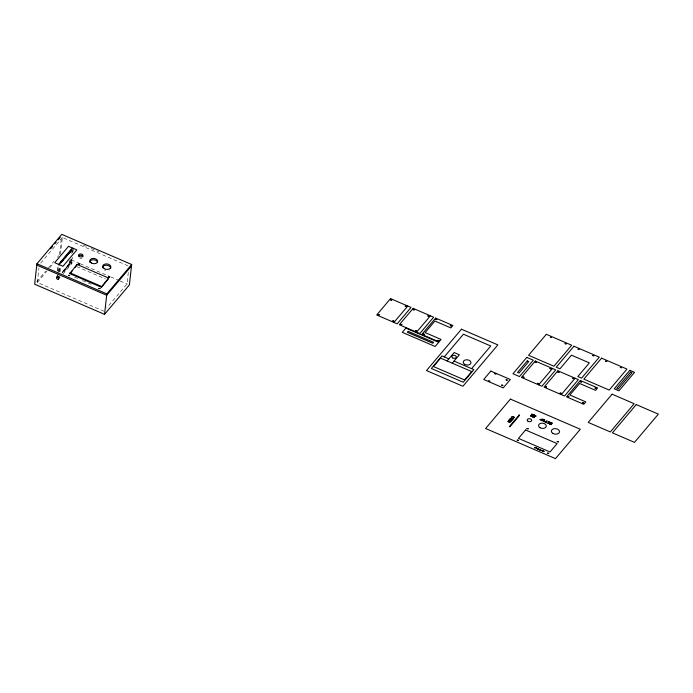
<?xml version="1.0" encoding="UTF-8"?>
<svg xmlns="http://www.w3.org/2000/svg" width="693" height="693" viewBox="0 0 693 693"><rect width="100%" height="100%" fill="white"/><g stroke="black" fill="none" stroke-linecap="round" stroke-linejoin="round"><path stroke-width="0.52" stroke-dasharray="3.46 2.6" d="M69.257 262.855L69.75 261.937L71.535 262.708L71.405 263.418L69.309 262.959L69.785 261.971M103.95 311.226L37.318 282.484L38.955 267.888M60.144 277.391L58.065 279.842L56.28 279.071L56.627 275.979M57.198 270.816L57.9 264.622M59.485 254.807L61.27 238.903M57.389 275.225L56.93 279.348L59.693 276.074M57.857 271.093L58.429 265.93M58.108 273.371L57.415 279.565L59.494 277.105M58.221 272.34L59.035 265.107M60.499 254.158L62.37 237.474L128.023 265.8M58.065 279.842L58.411 276.75M58.992 271.587L59.572 266.424M59.546 271.734L60.126 266.597M60.04 271.951L60.612 266.805M70.461 259.606L70.114 262.699L61.816 272.522L68.85 264.302L69.196 261.218M62.361 272.756L69.335 264.509L69.794 260.403M71.232 258.853L70.686 263.253L70.885 262.43L62.465 272.799M71.803 253.69L72.271 249.558M71.717 259.061L71.249 263.193L62.95 273.016M72.41 252.867L72.644 250.805M62.907 274.116L71.899 263.47L72.6 257.276M73.293 251.083L73.527 249.021M128.3 272.479L127.018 283.948L106.748 307.926M72.782 251.143L72.739 250.537M40.705 263.106L62.37 237.474M36.72 281.748L45.686 271.136M48.449 267.87L53.967 261.339M57.415 257.259L58.801 255.63M37.318 282.484L47.098 270.911M49.896 267.602L53.387 263.47M56.28 279.071L58.351 276.62M59.113 277.399C56.116 274.428 56.497 279.799 58.992 278.11C59.615 276.931 58.411 277.676 58.68 278.421M71.535 262.708L71.145 263.73M56.887 277.65L57.328 276.628M83.281 245.062L86.235 246.336M91.164 248.458L99.038 251.862M71.821 251.178L72.47 251.464M71.162 259.849L79.175 263.305M80.163 263.73L109.693 276.464M110.672 276.888L119.179 280.561M120.158 280.986L127.408 284.113M70.114 262.699L71.899 263.47M76.784 266.606L105.353 278.933M68.85 264.302L69.335 264.509M74.61 277.122L77.564 278.404M82.493 280.526L91.363 284.355M81.783 258.168A2.226 1.507 6.4 0 1 79.738 258.134M109.321 270.261A4.089 2.755 6.4 0 1 109.044 270.4M105.674 270.651A4.089 2.755 6.4 0 1 104.678 270.331M57.493 277.737L57.978 276.914L57.493 277.737M57.978 277.945L58.463 277.122L57.978 277.945M69.915 263.045L70.4 262.214L69.915 263.045"/><path stroke-width="1.04" d="M36.946 263.747L34.65 284.199L104.539 314.345L129.374 284.962L131.67 264.509L61.781 234.364L36.946 263.747L106.835 293.893L104.539 314.345M70.34 251.654L70.495 250.294L70.981 250.502L70.833 251.862L70.34 251.654L61.279 262.378M69.837 273.64L77.027 264.423L108.558 278.023L108.463 278.846L101.369 287.24L69.837 273.64L72.418 270.582M76.932 265.237L77.027 264.423M101.369 287.24L108.558 278.023M532.657 415.384L532.657 415.956L533.272 415.644L532.111 415.142M532.726 415.618L532.761 415.428M532.155 416.138L531.852 416.502L532.822 416.649M50.589 248.787L52.659 246.336M54.73 243.884L56.107 242.255M58.177 239.804L60.248 237.352M60.62 262.448L71.007 250.164M61.114 262.656L63.184 260.196M65.263 257.744L66.649 256.107M68.72 253.647L70.799 251.195M75 267.533L76.291 266.008M106.835 293.893L131.67 264.509M131.523 265.869L106.679 295.253L36.79 265.107M393.927 322.418L407.77 306.046M416.554 332.172L430.388 315.8M444.274 356.878L463.435 334.208L490.739 345.989L471.578 368.659M447.054 360.94L454.149 352.546L459.346 354.79L452.252 363.184M538.652 384.84L552.494 368.468M531.522 415.393L531.687 415.202M531.8 415.514L532.207 415.757M532.337 416.796L532.778 416.406M533.376 416.198L533.48 415.956M533.229 416.606L532.874 417.021L532.527 416.302L531.713 416.528L532.198 416.38M533.662 416.32L534.416 416.138L533.957 415.939M534.649 416.744C535.317 416.77 533.697 416.328 534.814 416.545M561.269 394.603L575.112 378.231M536.373 448.007L536.053 448.38M537.092 448.761L537.846 448.579L537.387 448.38L537.43 448.908M535.654 416.172L536.027 415.852L535.672 416.276L535.498 415.627L535.143 416.043L535.628 415.904M539.812 449.514L540.142 449.809L539.578 449.809M531.592 415.228L531.462 415.367M448.83 358.844L441.995 355.899L431.358 368.494L463.21 382.233L473.856 369.638L454.028 361.088M533.324 414.752L533.108 415.168C531.47 415.02 532.666 413.799 532.579 414.942M539.752 449.402L538.92 449.618L540.263 449.688L539.613 449.922M542.402 450.545L542.151 451.004M70.348 250.944L70.833 251.152M60.741 261.833L61.227 262.049M69.932 272.817L101.455 286.417M78.586 256.081A2.226 1.507 6.4 0 1 80.96 255.336A2.226 1.507 6.4 0 1 82.831 256.774M89.743 262.24A3.898 2.633 6.4 0 1 93.364 259.762A3.898 2.633 6.4 0 1 97.496 262.361M102.555 267.844A4.089 2.755 6.4 0 1 106.713 265.263A4.089 2.755 6.4 0 1 110.698 268.442M508.03 421.396L509.58 422.496L510.958 421.578L508.61 420.564L508.03 421.396M533.627 416.874L532.995 417.073L533.627 416.891M534.598 447.704L535.282 447.548L534.598 447.704M531.297 416.198L531.877 416.138L531.297 416.198M534.719 415.722L535.308 415.653L534.736 415.679M538.478 449.281L539.059 449.211L538.487 449.246M542.983 420.651C544.88 422.747 544.958 417.888 542.983 420.651M543.286 451.082L542.654 451.212L543.286 451.082M544.031 451.36L543.286 451.481L544.031 451.36M514.258 417.455L513.27 418.234C515.003 417.576 512.586 416.069 511.85 417.125C510.334 417.584 513.92 415.298 514.258 417.455M68.529 275.416L69.776 275.58L68.564 275.303M78.292 263.86L79.539 264.033L78.292 263.86M98.761 288.453L100.017 288.617L98.761 288.453M108.515 276.905L109.771 277.07L108.532 276.853M517.177 440.159L518.433 440.324L517.177 440.159M526.94 428.612L528.187 428.776L526.94 428.612M547.409 453.196L548.665 453.361L547.409 453.196M557.172 441.649L558.419 441.822L557.172 441.649M510.628 420.253C511.105 421.665 512.222 419.274 510.628 420.253M537.751 448.96L538.513 448.865L537.777 448.908M378.17 314.587L379.253 314.83L378.17 314.587M390.592 299.887L391.675 300.13L390.592 299.887M392.801 320.894L393.884 321.136L392.801 320.894M400.788 324.341L401.871 324.584L400.788 324.341M405.223 306.202L406.297 306.445L405.223 306.202M413.21 309.65L414.293 309.892L413.21 309.65M415.419 330.648L416.502 330.89L415.419 330.648M423.276 334.043L424.359 334.286L423.276 334.043M427.841 315.956L428.915 316.199L427.841 315.956M435.698 319.343L436.772 319.594L435.698 319.343M437.907 340.35L438.981 340.592L437.907 340.35M450.32 325.658L451.403 325.901L450.32 325.658M488.626 380.994L489.778 381.254L488.626 380.994M494.837 373.648L495.989 373.908L494.837 373.648M501.689 385.117L502.841 385.377L501.689 385.117M506.124 379.868L507.276 380.128L506.124 379.868M522.894 377.009L523.977 377.252L522.894 377.009M535.317 362.318L536.391 362.56L535.317 362.318M537.525 383.324L538.6 383.567L537.525 383.324M550.441 337.335L551.524 337.578L550.441 337.335M545.512 386.772L546.595 387.015L545.512 386.772M549.939 368.624L551.022 368.867L549.991 368.537M557.934 372.072L559.017 372.314L557.934 372.072M565.072 343.641L566.146 343.893L565.072 343.641M560.143 393.078L561.217 393.321L560.143 393.078M568 396.465L569.074 396.708L568.052 396.379M572.565 378.387L573.639 378.629L572.617 378.3M578.075 349.255L579.149 349.497L578.127 349.168M580.413 381.774L581.496 382.016L580.413 381.774M582.622 402.78L583.705 403.023L582.622 402.78M592.697 355.561L593.78 355.804L592.697 355.561M595.044 388.08L596.127 388.331L595.044 388.08M605.699 361.174L606.782 361.417L605.699 361.174M620.33 367.481L621.413 367.723L620.33 367.481M542.593 420.417C544.802 423.943 545.971 417.238 542.593 420.417M540.098 419.534L541.588 420.599L542.931 419.022L540.098 419.534M540.462 449.705C540.116 450.779 541.605 449.852 540.462 449.705M537.872 448.977L538.374 448.873L537.872 448.977M508.402 421.344C509.615 423.709 511.694 420.227 508.402 421.344M534.701 447.721L535.152 447.401L534.701 447.721M531.765 414.163L532.224 414.232L531.8 414.137M533.965 417.073L534.433 417.143L533.965 417.073M548.336 421.907C550.926 424.393 545.2 422.877 548.769 423.085C545.963 420.486 552.408 422.531 548.336 421.907M541.779 450.424L542.238 450.493L541.779 450.424M540.601 419.551L541.372 420.253L541.891 419.637L540.601 419.551M68.546 246.301L54.712 262.673L58.61 264.354L72.444 247.981L68.546 246.301M72.938 248.189L59.096 264.561L62.994 266.251L76.836 249.878L72.938 248.189M390.54 298.614L376.706 314.986L397.184 323.822L411.018 307.449L390.54 298.614M413.158 308.368L399.324 324.74L419.802 333.576L433.636 317.203L413.158 308.368M405.847 328.127L402.304 332.328L435.135 346.491L438.678 342.29L405.847 328.127M408.212 331.367L407.415 332.311L432.77 343.252L433.567 342.307L408.212 331.367M435.646 318.07L421.803 334.442L439.033 341.874L441.077 339.457L425.147 332.588L434.901 321.041L450.831 327.91L452.875 325.502L435.646 318.07M461.46 329.201L426.507 370.556L462.915 386.261L497.869 344.906L461.46 329.201M440.549 358.134L433.454 366.528L464.656 379.989L471.76 371.595L440.549 358.134M490.817 371.084L483.723 379.478L503.222 387.889L510.325 379.495L490.817 371.084M526.81 357.389L512.976 373.761L519.473 376.568L533.315 360.195L526.81 357.389M546.327 334.303L528.586 355.292L553.941 366.233L571.682 345.244L546.327 334.303M527.286 360.897L517.532 372.436L518.996 373.068L528.75 361.521L527.286 360.897M535.265 361.036L521.422 377.408L541.9 386.244L555.743 369.871L535.265 361.036M510.429 399.107L485.594 428.491L555.483 458.636L580.318 429.253L510.429 399.107M509.009 420.097L508.775 420.374C510.031 419.655 511.157 422.176 512.136 420.183C506.124 417.905 513.253 420.556 509.009 420.097M510.195 418.693C516.891 422.02 509.676 416.069 511.486 418.113L510.195 418.693M511.703 418.295L511.235 418.849L512.586 419.057L511.703 418.295M573.96 346.223L556.219 367.212L559.953 368.823L571.482 355.18L589.362 362.898L577.832 376.542L581.574 378.153L599.315 357.164L573.96 346.223M519.144 415.038L509.39 426.585L509.875 426.793L519.637 415.246L519.144 415.038M557.882 370.798L544.04 387.17L564.526 396.006L578.36 379.634L557.882 370.798M530.847 415.575L530.968 416.198L530.847 415.575M534.008 414.986L533.653 415.402L534.008 414.986M534.268 415.098L534.39 415.722L534.268 415.098M525.58 429.989L518.485 438.383L550.017 451.983L557.111 443.589L525.58 429.989M544.585 421.647L546.69 422.799L545.902 422.21L547.089 420.816L545.53 422.054L544.585 421.647M580.37 380.492L566.528 396.864L583.757 404.296L585.793 401.888L569.871 395.01L579.625 383.472L595.556 390.341L597.591 387.924L580.37 380.492M601.585 358.142L583.844 379.132L609.199 390.072L626.94 369.074L601.585 358.142M550.632 422.34L551.845 423.12L551.377 423.674L550.294 423.206L551.221 423.856L550.822 424.333L549.384 423.96L551.039 424.679L552.382 423.094L550.632 422.34M536.113 447.825L536.607 448.042L536.113 447.825M542.784 450.71L542.428 451.126L542.784 450.71M629.824 370.322L614.215 388.79L618.927 390.826L634.537 372.358L629.824 370.322M630.561 372.072L616.727 388.444L618.191 389.076L632.025 372.704L630.561 372.072M612.084 394.178L588.227 422.409L610.325 431.947L634.19 403.716L612.084 394.178M636.243 404.599L612.387 432.83L634.485 442.368L658.35 414.137L636.243 404.599M533.714 415.159L533.281 415.246L533.714 415.159M540.003 427.711A3.898 2.633 6.4 0 0 546.275 426.429A3.898 2.633 6.4 0 0 541.016 423.258A3.898 2.633 6.4 0 0 540.003 427.711M552.893 433.411A4.089 2.755 6.4 0 0 559.459 432.068A4.089 2.755 6.4 0 0 553.95 428.742A4.089 2.755 6.4 0 0 552.893 433.411M528.04 421.283A2.226 1.507 6.4 0 0 531.626 420.547A2.226 1.507 6.4 0 0 528.62 418.737A2.226 1.507 6.4 0 0 528.04 421.283M452.702 357.909A2.226 1.507 6.4 0 0 456.289 357.172A2.226 1.507 6.4 0 0 453.274 355.362A2.226 1.507 6.4 0 0 452.702 357.909M464.665 364.336A3.898 2.633 6.4 0 0 470.937 363.054A3.898 2.633 6.4 0 0 465.67 359.875A3.898 2.633 6.4 0 0 464.665 364.336M79.392 256.54A2.226 1.507 6.4 0 0 82.978 255.804A2.226 1.507 6.4 0 0 79.972 253.993A2.226 1.507 6.4 0 0 79.392 256.54M91.355 262.968A3.898 2.633 6.4 0 0 97.626 261.685A3.898 2.633 6.4 0 0 92.368 258.506A3.898 2.633 6.4 0 0 91.355 262.968M104.245 268.667A4.089 2.755 6.4 0 0 110.811 267.325A4.089 2.755 6.4 0 0 105.301 263.998A4.089 2.755 6.4 0 0 104.245 268.667"/></g></svg>
